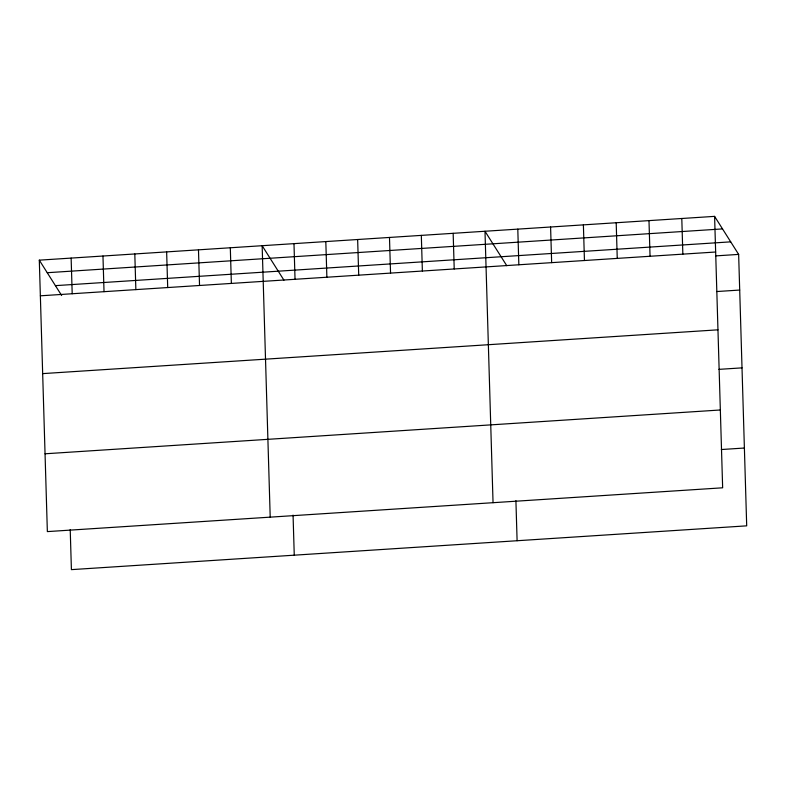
<?xml version="1.0" encoding="UTF-8"?>
<svg xmlns="http://www.w3.org/2000/svg" width="786" height="786" viewBox="0 0 786 786"><rect width="100%" height="100%" fill="white"/><g stroke="black" fill="none" stroke-linecap="round" stroke-linejoin="round"><path stroke-width="1.18" d="M714.592 216.366L722.648 487.801L47.357 531.601L39.3 260.156L714.592 216.366L738.644 254.399L746.7 525.844L71.408 569.634L70.219 529.548M47.239 272.713L722.53 228.913M55.413 285.642L730.705 241.852M40.361 295.811L715.653 252.011M715.565 255.902L738.644 254.399M716.616 291.547L739.705 290.054M42.67 373.615L717.962 329.825M718.935 369.361L742.013 367.868M45.048 453.787L720.34 409.987M721.312 449.533L744.391 448.03M506.773 265.707L484.991 231.251L493.048 502.696M283.933 280.16L262.151 245.704L270.207 517.149M39.3 260.156L61.652 295.507M681.796 218.488L682.847 254.143M648.99 220.62L650.051 256.265M616.195 222.743L617.246 258.398M583.389 224.875L584.45 260.52M550.593 226.997L551.654 262.652M517.797 229.129L518.848 264.774M515.911 500.653L517.1 540.729M453.158 233.314L454.22 268.969M421.325 235.387L422.377 271.032M389.483 237.451L390.544 273.096M357.65 239.514L358.711 275.159M325.817 241.577L326.878 277.222M293.984 243.64L295.035 279.295M293.06 515.095L294.259 555.181M230.308 247.767L231.369 283.422M198.475 249.84L199.536 285.485M166.642 251.903L167.703 287.548M134.809 253.966L135.86 289.612M102.966 256.03L104.027 291.675M71.133 258.093L72.194 293.748"/></g></svg>
